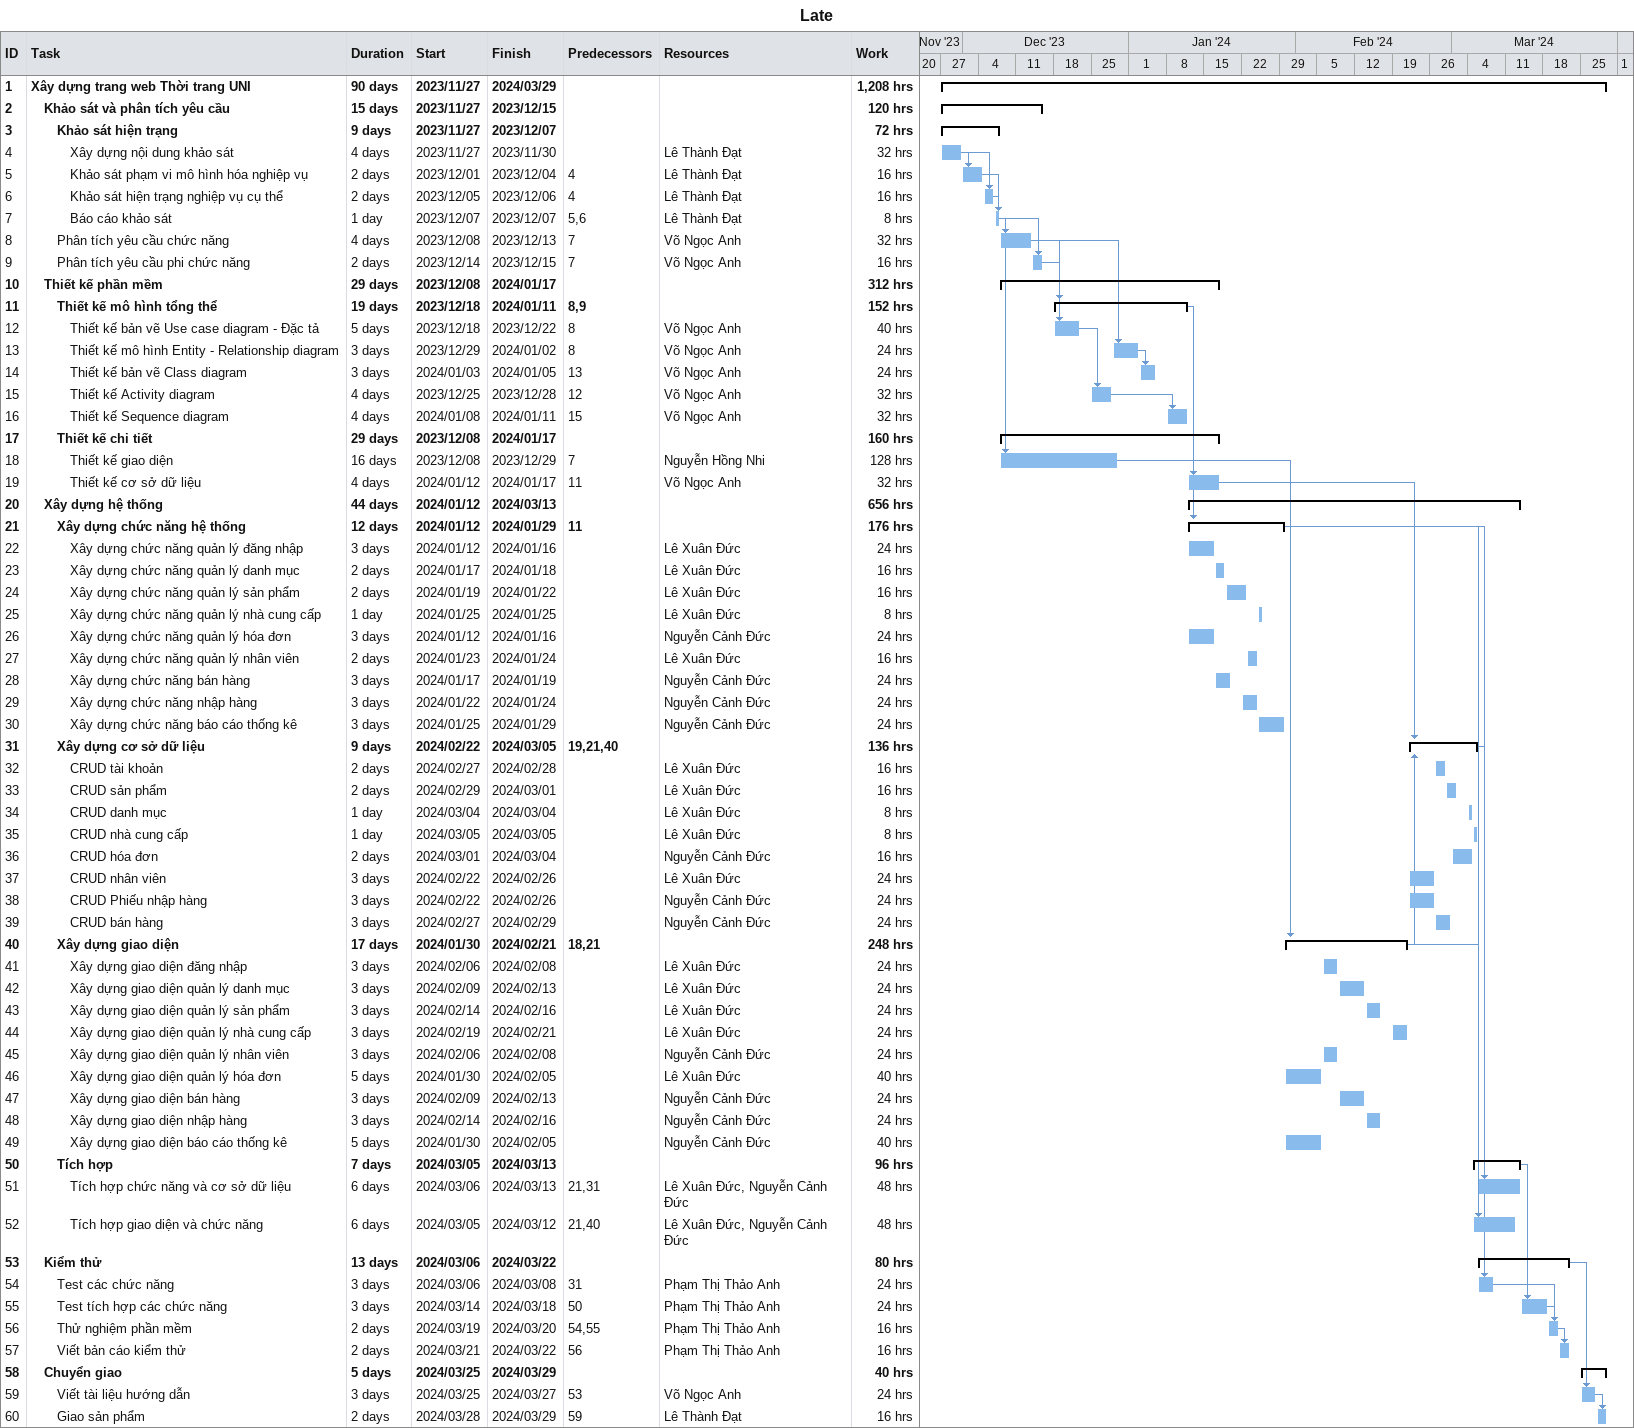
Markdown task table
Late

| ID | Level | Task | Duration | Start | Finish | Predecessors | Resources | Work (h) |
|---|---|---|---|---|---|---|---|---|
| 1 | 1 | **Xây dựng trang web Thời trang UNI** | 90d | 2023-11-27 | 2024-03-29 |  |  | 1208 |
| 2 | 2 | **Khảo sát và phân tích yêu cầu** | 15d | 2023-11-27 | 2023-12-15 |  |  | 120 |
| 3 | 3 | **Khảo sát hiện trạng** | 9d | 2023-11-27 | 2023-12-07 |  |  | 72 |
| 4 | 4 | Xây dựng nội dung khảo sát | 4d | 2023-11-27 | 2023-11-30 |  | Lê Thành Đạt | 32 |
| 5 | 4 | Khảo sát phạm vi mô hình hóa nghiệp vụ | 2d | 2023-12-01 | 2023-12-04 | 4 | Lê Thành Đạt | 16 |
| 6 | 4 | Khảo sát hiện trạng nghiệp vụ cụ thể | 2d | 2023-12-05 | 2023-12-06 | 4 | Lê Thành Đạt | 16 |
| 7 | 4 | Báo cáo khảo sát | 1d | 2023-12-07 | 2023-12-07 | 5, 6 | Lê Thành Đạt | 8 |
| 8 | 3 | Phân tích yêu cầu chức năng | 4d | 2023-12-08 | 2023-12-13 | 7 | Võ Ngọc Anh | 32 |
| 9 | 3 | Phân tích yêu cầu phi chức năng | 2d | 2023-12-14 | 2023-12-15 | 7 | Võ Ngọc Anh | 16 |
| 10 | 2 | **Thiết kế phần mềm** | 29d | 2023-12-08 | 2024-01-17 |  |  | 312 |
| 11 | 3 | **Thiết kế mô hình tổng thể** | 19d | 2023-12-18 | 2024-01-11 | 8, 9 |  | 152 |
| 12 | 4 | Thiết kế bản vẽ Use case diagram - Đặc tả | 5d | 2023-12-18 | 2023-12-22 | 8 | Võ Ngọc Anh | 40 |
| 13 | 4 | Thiết kế mô hình Entity - Relationship diagram | 3d | 2023-12-29 | 2024-01-02 | 8 | Võ Ngọc Anh | 24 |
| 14 | 4 | Thiết kế bản vẽ Class diagram | 3d | 2024-01-03 | 2024-01-05 | 13 | Võ Ngọc Anh | 24 |
| 15 | 4 | Thiết kế Activity diagram | 4d | 2023-12-25 | 2023-12-28 | 12 | Võ Ngọc Anh | 32 |
| 16 | 4 | Thiết kế Sequence diagram | 4d | 2024-01-08 | 2024-01-11 | 15 | Võ Ngọc Anh | 32 |
| 17 | 3 | **Thiết kế chi tiết** | 29d | 2023-12-08 | 2024-01-17 |  |  | 160 |
| 18 | 4 | Thiết kế giao diện | 16d | 2023-12-08 | 2023-12-29 | 7 | Nguyễn Hồng Nhi | 128 |
| 19 | 4 | Thiết kế cơ sở dữ liệu | 4d | 2024-01-12 | 2024-01-17 | 11 | Võ Ngọc Anh | 32 |
| 20 | 2 | **Xây dựng hệ thống** | 44d | 2024-01-12 | 2024-03-13 |  |  | 656 |
| 21 | 3 | **Xây dựng chức năng hệ thống** | 12d | 2024-01-12 | 2024-01-29 | 11 |  | 176 |
| 22 | 4 | Xây dựng chức năng quản lý đăng nhập | 3d | 2024-01-12 | 2024-01-16 |  | Lê Xuân Đức | 24 |
| 23 | 4 | Xây dựng chức năng quản lý danh mục | 2d | 2024-01-17 | 2024-01-18 |  | Lê Xuân Đức | 16 |
| 24 | 4 | Xây dựng chức năng quản lý sản phẩm | 2d | 2024-01-19 | 2024-01-22 |  | Lê Xuân Đức | 16 |
| 25 | 4 | Xây dựng chức năng quản lý nhà cung cấp | 1d | 2024-01-25 | 2024-01-25 |  | Lê Xuân Đức | 8 |
| 26 | 4 | Xây dựng chức năng quản lý hóa đơn | 3d | 2024-01-12 | 2024-01-16 |  | Nguyễn Cảnh Đức | 24 |
| 27 | 4 | Xây dựng chức năng quản lý nhân viên | 2d | 2024-01-23 | 2024-01-24 |  | Lê Xuân Đức | 16 |
| 28 | 4 | Xây dựng chức năng bán hàng | 3d | 2024-01-17 | 2024-01-19 |  | Nguyễn Cảnh Đức | 24 |
| 29 | 4 | Xây dựng chức năng nhập hàng | 3d | 2024-01-22 | 2024-01-24 |  | Nguyễn Cảnh Đức | 24 |
| 30 | 4 | Xây dựng chức năng báo cáo thống kê | 3d | 2024-01-25 | 2024-01-29 |  | Nguyễn Cảnh Đức | 24 |
| 31 | 3 | **Xây dựng cơ sở dữ liệu** | 9d | 2024-02-22 | 2024-03-05 | 19, 21, 40 |  | 136 |
| 32 | 4 | CRUD tài khoản | 2d | 2024-02-27 | 2024-02-28 |  | Lê Xuân Đức | 16 |
| 33 | 4 | CRUD sản phẩm | 2d | 2024-02-29 | 2024-03-01 |  | Lê Xuân Đức | 16 |
| 34 | 4 | CRUD danh mục | 1d | 2024-03-04 | 2024-03-04 |  | Lê Xuân Đức | 8 |
| 35 | 4 | CRUD nhà cung cấp | 1d | 2024-03-05 | 2024-03-05 |  | Lê Xuân Đức | 8 |
| 36 | 4 | CRUD hóa đơn | 2d | 2024-03-01 | 2024-03-04 |  | Nguyễn Cảnh Đức | 16 |
| 37 | 4 | CRUD nhân viên | 3d | 2024-02-22 | 2024-02-26 |  | Lê Xuân Đức | 24 |
| 38 | 4 | CRUD Phiếu nhập hàng | 3d | 2024-02-22 | 2024-02-26 |  | Nguyễn Cảnh Đức | 24 |
| 39 | 4 | CRUD bán hàng | 3d | 2024-02-27 | 2024-02-29 |  | Nguyễn Cảnh Đức | 24 |
| 40 | 3 | **Xây dựng giao diện** | 17d | 2024-01-30 | 2024-02-21 | 18, 21 |  | 248 |
| 41 | 4 | Xây dựng giao diện đăng nhập | 3d | 2024-02-06 | 2024-02-08 |  | Lê Xuân Đức | 24 |
| 42 | 4 | Xây dựng giao diện quản lý danh mục | 3d | 2024-02-09 | 2024-02-13 |  | Lê Xuân Đức | 24 |
| 43 | 4 | Xây dựng giao diện quản lý sản phẩm | 3d | 2024-02-14 | 2024-02-16 |  | Lê Xuân Đức | 24 |
| 44 | 4 | Xây dựng giao diện quản lý nhà cung cấp | 3d | 2024-02-19 | 2024-02-21 |  | Lê Xuân Đức | 24 |
| 45 | 4 | Xây dựng giao diện quản lý nhân viên | 3d | 2024-02-06 | 2024-02-08 |  | Nguyễn Cảnh Đức | 24 |
| 46 | 4 | Xây dựng giao diện quản lý hóa đơn | 5d | 2024-01-30 | 2024-02-05 |  | Lê Xuân Đức | 40 |
| 47 | 4 | Xây dựng giao diện bán hàng | 3d | 2024-02-09 | 2024-02-13 |  | Nguyễn Cảnh Đức | 24 |
| 48 | 4 | Xây dựng giao diện nhập hàng | 3d | 2024-02-14 | 2024-02-16 |  | Nguyễn Cảnh Đức | 24 |
| 49 | 4 | Xây dựng giao diện báo cáo thống kê | 5d | 2024-01-30 | 2024-02-05 |  | Nguyễn Cảnh Đức | 40 |
| 50 | 3 | **Tích hợp** | 7d | 2024-03-05 | 2024-03-13 |  |  | 96 |
| 51 | 4 | Tích hợp chức năng và cơ sở dữ liệu | 6d | 2024-03-06 | 2024-03-13 | 21, 31 | Lê Xuân Đức, Nguyễn Cảnh Đức | 48 |
| 52 | 4 | Tích hợp giao diện và chức năng | 6d | 2024-03-05 | 2024-03-12 | 21, 40 | Lê Xuân Đức, Nguyễn Cảnh Đức | 48 |
| 53 | 2 | **Kiểm thử** | 13d | 2024-03-06 | 2024-03-22 |  |  | 80 |
| 54 | 3 | Test các chức năng | 3d | 2024-03-06 | 2024-03-08 | 31 | Phạm Thị Thảo Anh | 24 |
| 55 | 3 | Test tích hợp các chức năng | 3d | 2024-03-14 | 2024-03-18 | 50 | Phạm Thị Thảo Anh | 24 |
| 56 | 3 | Thử nghiệm phần mềm | 2d | 2024-03-19 | 2024-03-20 | 54, 55 | Phạm Thị Thảo Anh | 16 |
| 57 | 3 | Viết bản cáo kiểm thử | 2d | 2024-03-21 | 2024-03-22 | 56 | Phạm Thị Thảo Anh | 16 |
| 58 | 2 | **Chuyển giao** | 5d | 2024-03-25 | 2024-03-29 |  |  | 40 |
| 59 | 3 | Viết tài liệu hướng dẫn | 3d | 2024-03-25 | 2024-03-27 | 53 | Võ Ngọc Anh | 24 |
| 60 | 3 | Giao sản phẩm | 2d | 2024-03-28 | 2024-03-29 | 59 | Lê Thành Đạt | 16 |
